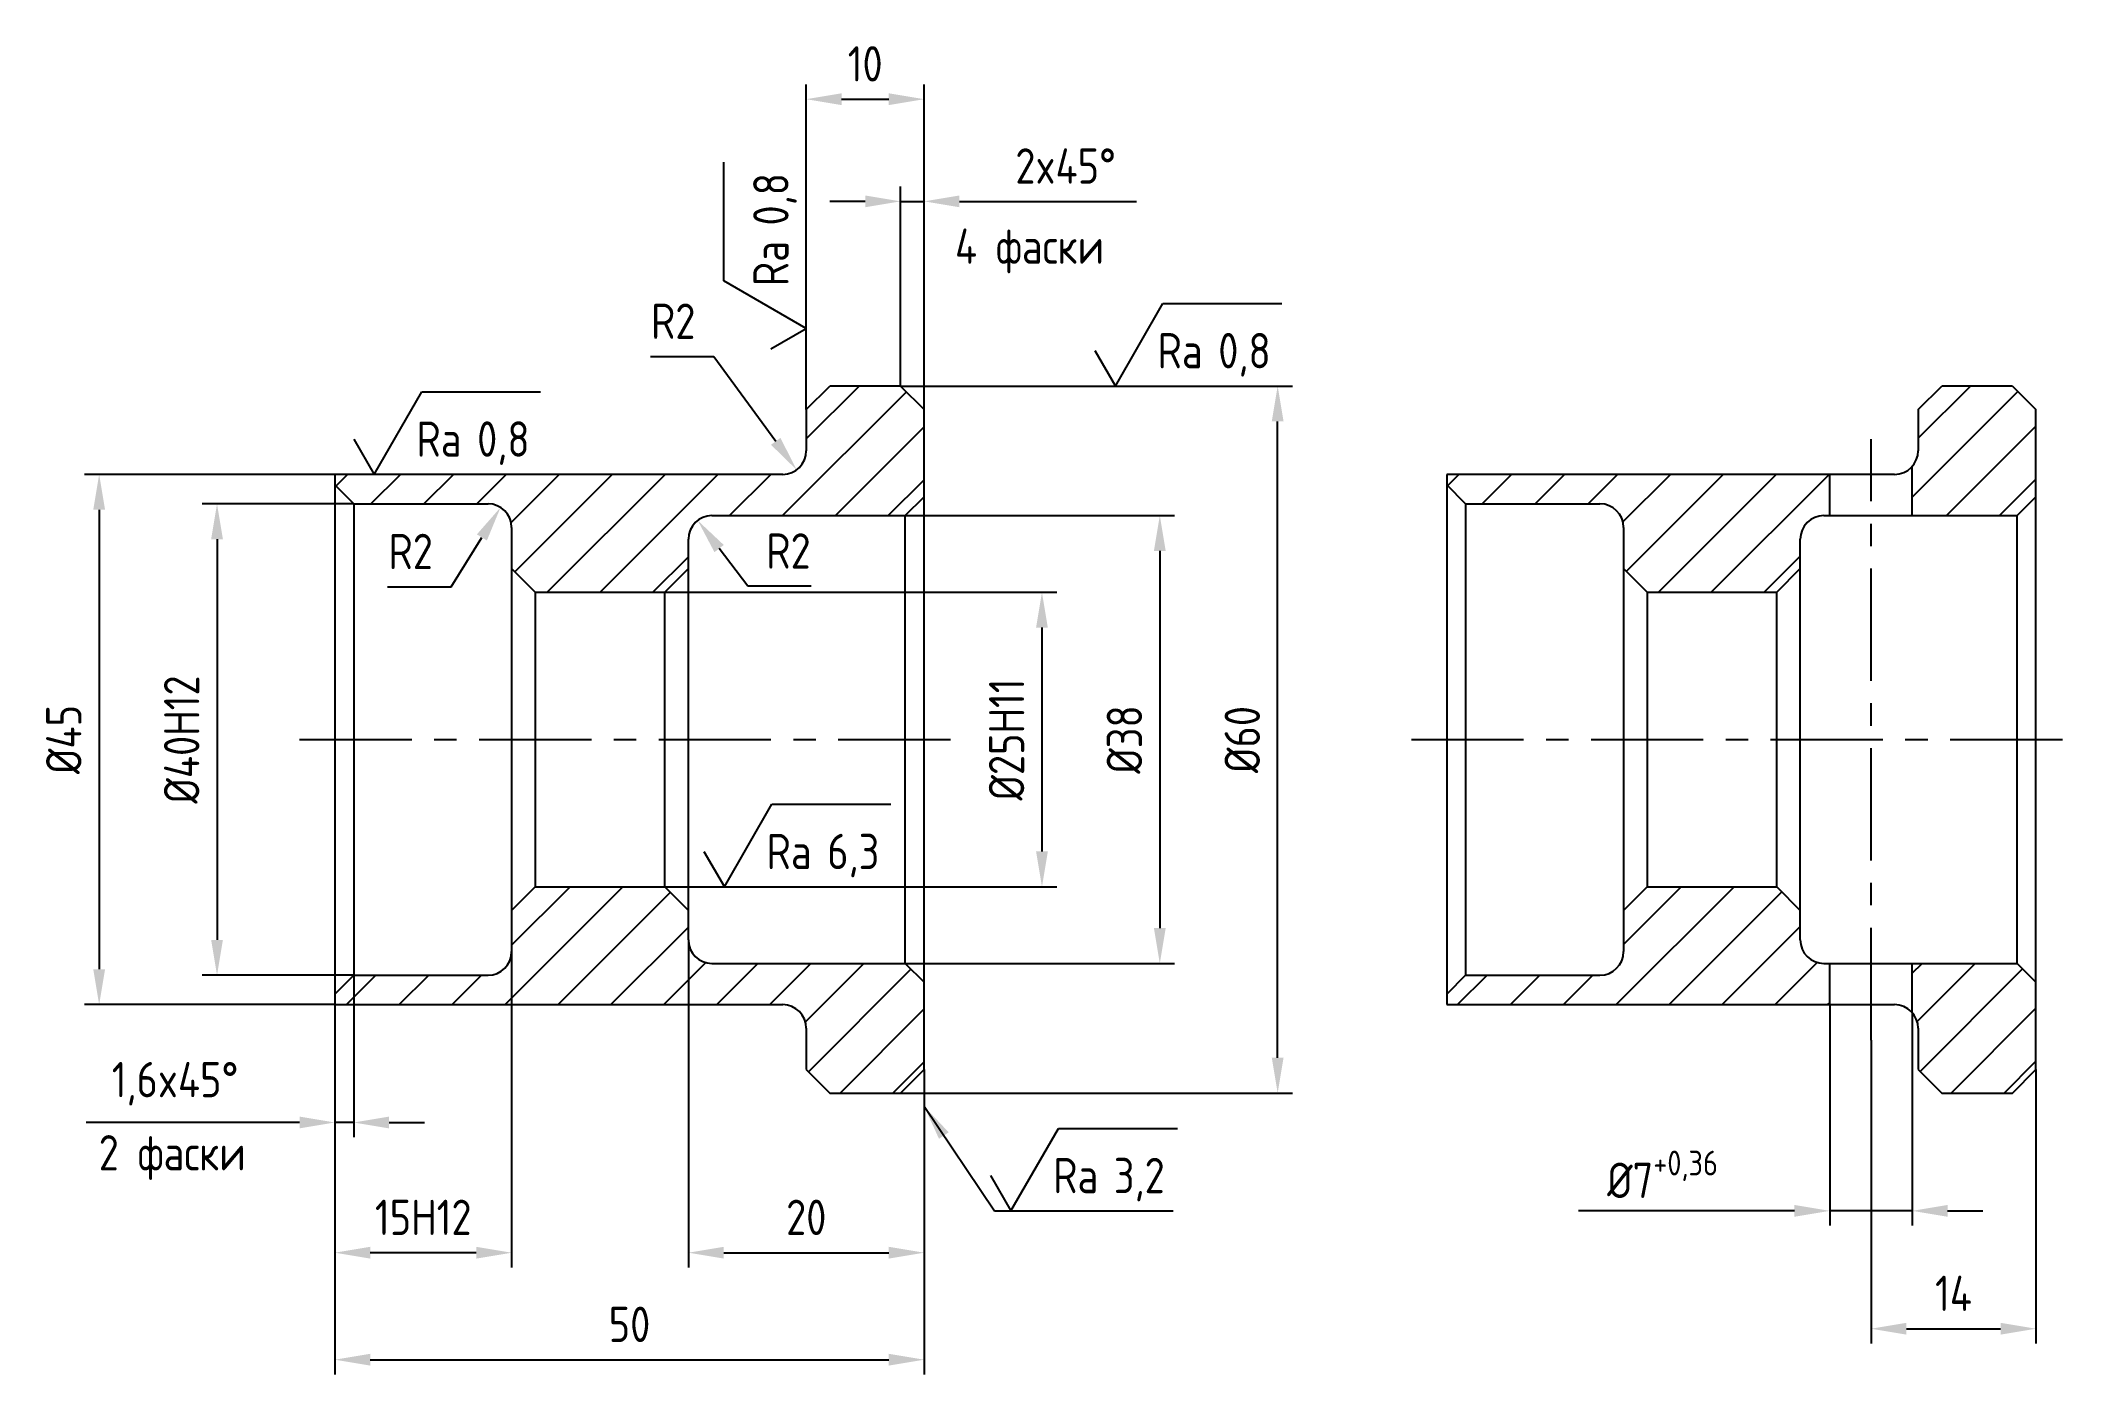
# Model space of a CAD drawing. Header units: millimetres. Extents: x 317 to 489, y 168 to 281.
import ezdxf

# ---------------------------------------------------------------- set-up
doc = ezdxf.new("R2010")
doc.units = ezdxf.units.MM
doc.header["$LTSCALE"] = 0.3
doc.linetypes.add('CENTER', pattern=[50.8, 31.75, -6.35, 6.35, -6.35])
for name, color, linetype in [('Bord', 1, 'Continuous'), ('Cen', 5, 'CENTER'), ('Text', 3, 'Continuous')]:
    doc.layers.add(name, color=color, linetype=linetype)
doc.layers.add('Cont', color=6, linetype='Continuous', lineweight=25)
doc.layers.add('Dim', color=7, linetype='Continuous', lineweight=25)
doc.styles.add('Style1', font='romans.shx', dxfattribs={"width": 0.8})
doc.dimstyles.new('LIN1', dxfattribs={"dimtxt": 3, "dimasz": 3, "dimexe": 1.25, "dimexo": 0, "dimgap": 1.5, "dimtad": 1, "dimtoh": 1, "dimdec": 1, "dimtxsty": 'Style1', "dimcen": 2.5, "dimclrt": 3, "dimadec": 0, "dimazin": 0, "dimtfac": 1, "dimtdec": 1, "dimtmove": 0, "dimatfit": 2, "dimfxl": 1, "dimarcsym": 0})

# ---------------------------------------------------------------- blocks, each defined once
blk = doc.blocks.new('*D5')
at = {"layer": 'Dim', "color": 0, "lineweight": -2, "transparency": 16777216}
for p, q in [((343.62, 201.81), (343.62, 188.06)), ((342.02, 199.31), (342.02, 188.06)), ((339.02, 189.31), (320.91, 189.31)), ((343.62, 189.31), (342.02, 189.31)), ((346.62, 189.31), (349.62, 189.31))]:
    blk.add_line(p, q, dxfattribs=at)
at = {"layer": 'Dim', "color": 0, "transparency": 16777216}
for points in [[(339.02, 189.81), (339.02, 188.81), (342.02, 189.31)], [(346.62, 189.81), (346.62, 188.81), (343.62, 189.31)]]:
    blk.add_solid(points, dxfattribs=at)
at = {"layer": 'Dim', "color": 3, "transparency": 16777216, "insert": (328.46, 192.6), "char_height": 3, "attachment_point": 5, "style": 'Style1'}
blk.add_mtext('1,6x45°', dxfattribs=at)
blk = doc.blocks.new('*D6')
at = {"layer": 'Dim', "color": 0, "lineweight": -2, "transparency": 16777216}
for p, q in [((357.02, 203.81), (357.02, 177.01)), ((342.02, 189.31), (342.02, 177.01)), ((354.02, 178.26), (345.02, 178.26))]:
    blk.add_line(p, q, dxfattribs=at)
at = {"layer": 'Dim', "color": 0, "transparency": 16777216}
for points in [[(345.02, 178.76), (345.02, 177.76), (342.02, 178.26)], [(354.02, 178.76), (354.02, 177.76), (357.02, 178.26)]]:
    blk.add_solid(points, dxfattribs=at)
at = {"layer": 'Dim', "color": 3, "transparency": 16777216, "insert": (349.52, 181.26), "char_height": 3, "attachment_point": 5, "style": 'Style1'}
blk.add_mtext('15H12', dxfattribs=at)
blk = doc.blocks.new('*D7')
at = {"layer": 'Dim', "color": 0, "lineweight": -2, "transparency": 16777216}
for p, q in [((372.02, 204.81), (372.02, 177.01)), ((392.02, 193.81), (392.02, 177.01)), ((375.02, 178.26), (389.02, 178.26))]:
    blk.add_line(p, q, dxfattribs=at)
at = {"layer": 'Dim', "color": 0, "transparency": 16777216}
for points in [[(375.02, 178.76), (375.02, 177.76), (372.02, 178.26)], [(389.02, 178.76), (389.02, 177.76), (392.02, 178.26)]]:
    blk.add_solid(points, dxfattribs=at)
at = {"layer": 'Dim', "color": 3, "transparency": 16777216, "insert": (382.02, 181.26), "char_height": 3, "attachment_point": 5, "style": 'Style1'}
blk.add_mtext('20', dxfattribs=at)
blk = doc.blocks.new('*D8')
at = {"layer": 'Dim', "color": 0, "lineweight": -2, "transparency": 16777216}
for p, q in [((370.02, 234.31), (403.27, 234.31)), ((402.02, 231.31), (402.02, 212.31)), ((370.02, 209.31), (403.27, 209.31))]:
    blk.add_line(p, q, dxfattribs=at)
at = {"layer": 'Dim', "color": 0, "transparency": 16777216}
for points in [[(401.52, 231.31), (402.52, 231.31), (402.02, 234.31)], [(401.52, 212.31), (402.52, 212.31), (402.02, 209.31)]]:
    blk.add_solid(points, dxfattribs=at)
at = {"layer": 'Dim', "color": 3, "transparency": 16777216, "insert": (399.02, 221.81), "char_height": 3, "attachment_point": 5, "rotation": 90, "style": 'Style1'}
blk.add_mtext('%%c25H11', dxfattribs=at)
blk = doc.blocks.new('*D9')
at = {"layer": 'Dim', "color": 0, "lineweight": -2, "transparency": 16777216}
for p, q in [((390.42, 240.81), (413.27, 240.81)), ((412.02, 237.81), (412.02, 205.81)), ((390.42, 202.81), (413.27, 202.81))]:
    blk.add_line(p, q, dxfattribs=at)
at = {"layer": 'Dim', "color": 0, "transparency": 16777216}
for points in [[(411.52, 237.81), (412.52, 237.81), (412.02, 240.81)], [(411.52, 205.81), (412.52, 205.81), (412.02, 202.81)]]:
    blk.add_solid(points, dxfattribs=at)
at = {"layer": 'Dim', "color": 3, "transparency": 16777216, "insert": (409.02, 221.81), "char_height": 3, "attachment_point": 5, "rotation": 90, "style": 'Style1'}
blk.add_mtext('%%c38', dxfattribs=at)
blk = doc.blocks.new('*D10')
at = {"layer": 'Dim', "color": 0, "lineweight": -2, "transparency": 16777216}
for p, q in [((390.02, 251.81), (423.27, 251.81)), ((422.02, 194.81), (422.02, 248.81)), ((390.02, 191.81), (423.27, 191.81))]:
    blk.add_line(p, q, dxfattribs=at)
at = {"layer": 'Dim', "color": 0, "transparency": 16777216}
for points in [[(421.52, 248.81), (422.52, 248.81), (422.02, 251.81)], [(421.52, 194.81), (422.52, 194.81), (422.02, 191.81)]]:
    blk.add_solid(points, dxfattribs=at)
at = {"layer": 'Dim', "color": 3, "transparency": 16777216, "insert": (419.02, 221.81), "char_height": 3, "attachment_point": 5, "rotation": 90, "style": 'Style1'}
blk.add_mtext('%%c60', dxfattribs=at)
blk = doc.blocks.new('*D11')
at = {"layer": 'Dim', "color": 0, "lineweight": -2, "transparency": 16777216}
for p, q in [((387.02, 267.48), (384.02, 267.48)), ((390.02, 251.81), (390.02, 268.73)), ((390.02, 267.48), (392.02, 267.48)), ((392.02, 249.81), (392.02, 268.73)), ((395.02, 267.48), (410.05, 267.48))]:
    blk.add_line(p, q, dxfattribs=at)
at = {"layer": 'Dim', "color": 0, "transparency": 16777216}
for points in [[(387.02, 267.98), (387.02, 266.98), (390.02, 267.48)], [(395.02, 267.98), (395.02, 266.98), (392.02, 267.48)]]:
    blk.add_solid(points, dxfattribs=at)
at = {"layer": 'Dim', "color": 3, "transparency": 16777216, "insert": (404.03, 270.48), "char_height": 3, "attachment_point": 5, "style": 'Style1'}
blk.add_mtext('2x45°', dxfattribs=at)
blk = doc.blocks.new('*D12')
at = {"layer": 'Dim', "color": 0, "lineweight": -2, "transparency": 16777216}
for p, q in [((382.02, 249.81), (382.02, 277.4)), ((385.02, 276.15), (389.02, 276.15)), ((392.02, 261.81), (392.02, 277.4))]:
    blk.add_line(p, q, dxfattribs=at)
at = {"layer": 'Dim', "color": 0, "transparency": 16777216}
for points in [[(385.02, 276.65), (385.02, 275.65), (382.02, 276.15)], [(389.02, 276.65), (389.02, 275.65), (392.02, 276.15)]]:
    blk.add_solid(points, dxfattribs=at)
at = {"layer": 'Dim', "color": 3, "transparency": 16777216, "insert": (387.02, 279.15), "char_height": 3, "attachment_point": 5, "style": 'Style1'}
blk.add_mtext('10', dxfattribs=at)
blk = doc.blocks.new('*D13')
at = {"layer": 'Dim', "color": 0, "lineweight": -2, "transparency": 16777216}
for p, q in [((343.62, 241.81), (330.77, 241.81)), ((332.02, 238.81), (332.02, 204.81)), ((343.62, 201.81), (330.77, 201.81))]:
    blk.add_line(p, q, dxfattribs=at)
at = {"layer": 'Dim', "color": 0, "transparency": 16777216}
for points in [[(331.52, 238.81), (332.52, 238.81), (332.02, 241.81)], [(331.52, 204.81), (332.52, 204.81), (332.02, 201.81)]]:
    blk.add_solid(points, dxfattribs=at)
at = {"layer": 'Dim', "color": 3, "transparency": 16777216, "insert": (329.02, 221.81), "char_height": 3, "attachment_point": 5, "rotation": 90, "style": 'Style1'}
blk.add_mtext('%%c40H12', dxfattribs=at)
blk = doc.blocks.new('*D14')
at = {"layer": 'Dim', "color": 0, "lineweight": -2, "transparency": 16777216}
for p, q in [((368.79, 254.31), (374.18, 254.31)), ((374.18, 254.31), (379.43, 247.12))]:
    blk.add_line(p, q, dxfattribs=at)
at = {"layer": 'Dim', "color": 0, "transparency": 16777216}
blk.add_solid([(379.83, 247.41), (379.03, 246.82), (381.2, 244.7)], dxfattribs=at)
at = {"layer": 'Dim', "color": 3, "transparency": 16777216, "insert": (370.73, 257.31), "char_height": 3, "attachment_point": 5, "style": 'Style1'}
blk.add_mtext('R2', dxfattribs=at)
blk = doc.blocks.new('sherISO_03')
at = {"layer": 'Text'}
blk.add_line((4.04, 7), (14.12, 7), dxfattribs=at)
blk.add_lwpolyline([(-1.73, 3), (0, 0), (4.04, 7)], dxfattribs=at)
at = {"layer": 'Text', "style": 'Style1', "width": 0.8}
blk.add_text('Ra', height=3, dxfattribs=at).set_placement((3.58, 1.5))
blk.add_attdef('6,3', (8.73, 1.5), '', height=3, dxfattribs=at)
blk = doc.blocks.new('*D15')
at = {"layer": 'Dim', "color": 0, "lineweight": -2, "transparency": 16777216}
for p, q in [((342.02, 178.26), (342.02, 167.93)), ((392.02, 178.26), (392.02, 167.93)), ((345.02, 169.18), (389.02, 169.18))]:
    blk.add_line(p, q, dxfattribs=at)
at = {"layer": 'Dim', "color": 0, "transparency": 16777216}
for points in [[(345.02, 169.68), (345.02, 168.68), (342.02, 169.18)], [(389.02, 169.68), (389.02, 168.68), (392.02, 169.18)]]:
    blk.add_solid(points, dxfattribs=at)
at = {"layer": 'Dim', "color": 3, "transparency": 16777216, "insert": (367.02, 172.18), "char_height": 3, "attachment_point": 5, "style": 'Style1'}
blk.add_mtext('50', dxfattribs=at)
blk = doc.blocks.new('*D16')
at = {"layer": 'Dim', "color": 0, "lineweight": -2, "transparency": 16777216}
for p, q in [((351.89, 234.77), (354.49, 238.96)), ((346.5, 234.77), (351.89, 234.77))]:
    blk.add_line(p, q, dxfattribs=at)
at = {"layer": 'Dim', "color": 0, "transparency": 16777216}
blk.add_solid([(354.07, 239.22), (354.92, 238.7), (356.08, 241.51)], dxfattribs=at)
at = {"layer": 'Dim', "color": 3, "transparency": 16777216, "insert": (348.45, 237.77), "char_height": 3, "attachment_point": 5, "style": 'Style1'}
blk.add_mtext('R2', dxfattribs=at)
blk = doc.blocks.new('*D17')
at = {"layer": 'Dim', "color": 0, "lineweight": -2, "transparency": 16777216}
for p, q in [((377.06, 234.81), (374.63, 238.01)), ((382.45, 234.81), (377.06, 234.81))]:
    blk.add_line(p, q, dxfattribs=at)
at = {"layer": 'Dim', "color": 0, "transparency": 16777216}
blk.add_solid([(375.02, 238.32), (374.23, 237.71), (372.81, 240.4)], dxfattribs=at)
at = {"layer": 'Dim', "color": 3, "transparency": 16777216, "insert": (380.51, 237.81), "char_height": 3, "attachment_point": 5, "style": 'Style1'}
blk.add_mtext('R2', dxfattribs=at)
blk = doc.blocks.new('sherISO_04')
at = {"layer": 'Text'}
blk.add_line((4.04, 7), (14.12, 7), dxfattribs=at)
blk.add_lwpolyline([(-1.73, 3), (0, 0), (4.04, 7)], dxfattribs=at)
at = {"layer": 'Text', "style": 'Style1', "width": 0.8}
blk.add_text('Ra', height=3, dxfattribs=at).set_placement((3.58, 1.5))
blk.add_attdef('3,2', (8.73, 1.5), '', height=3, dxfattribs=at)
blk = doc.blocks.new('*D18')
at = {"layer": 'Dim', "color": 0, "lineweight": -2, "transparency": 16777216}
for p, q in [((342.02, 244.31), (320.77, 244.31)), ((322.02, 241.31), (322.02, 202.31)), ((342.02, 199.31), (320.77, 199.31))]:
    blk.add_line(p, q, dxfattribs=at)
at = {"layer": 'Dim', "color": 0, "transparency": 16777216}
for points in [[(321.52, 241.31), (322.52, 241.31), (322.02, 244.31)], [(321.52, 202.31), (322.52, 202.31), (322.02, 199.31)]]:
    blk.add_solid(points, dxfattribs=at)
at = {"layer": 'Dim', "color": 3, "transparency": 16777216, "insert": (319.02, 221.81), "char_height": 3, "attachment_point": 5, "rotation": 90, "style": 'Style1'}
blk.add_mtext('%%c45', dxfattribs=at)
blk = doc.blocks.new('*D19')
at = {"layer": 'Dim', "color": 0, "lineweight": -2, "transparency": 16777216}
for p, q in [((468.87, 199.31), (468.87, 180.56)), ((475.87, 198.63), (475.87, 180.56)), ((465.87, 181.81), (447.56, 181.81)), ((475.87, 181.81), (468.87, 181.81)), ((478.87, 181.81), (481.87, 181.81))]:
    blk.add_line(p, q, dxfattribs=at)
at = {"layer": 'Dim', "color": 0, "transparency": 16777216}
for points in [[(465.87, 182.31), (465.87, 181.31), (468.87, 181.81)], [(478.87, 182.31), (478.87, 181.31), (475.87, 181.81)]]:
    blk.add_solid(points, dxfattribs=at)
at = {"layer": 'Dim', "color": 3, "transparency": 16777216, "insert": (454.68, 184.91), "char_height": 3, "attachment_point": 5, "style": 'Style1'}
blk.add_mtext('\\A1;%%c7{\\H0.7x;\\S+0,36^ ;}', dxfattribs=at)
blk = doc.blocks.new('*D20')
at = {"layer": 'Dim', "color": 0, "lineweight": -2, "transparency": 16777216}
for p, q in [((472.37, 196.31), (472.37, 170.56)), ((486.37, 193.81), (486.37, 170.56)), ((475.37, 171.81), (483.37, 171.81))]:
    blk.add_line(p, q, dxfattribs=at)
at = {"layer": 'Dim', "color": 0, "transparency": 16777216}
for points in [[(475.37, 172.31), (475.37, 171.31), (472.37, 171.81)], [(483.37, 172.31), (483.37, 171.31), (486.37, 171.81)]]:
    blk.add_solid(points, dxfattribs=at)
at = {"layer": 'Dim', "color": 3, "transparency": 16777216, "insert": (479.37, 174.81), "char_height": 3, "attachment_point": 5, "style": 'Style1'}
blk.add_mtext('14', dxfattribs=at)

msp = doc.modelspace()

# ---------------------------------------------------------------- hatches: boundary and pattern name
at = {"layer": 'Bord'}
h = msp.add_hatch(dxfattribs=at)
h.set_pattern_fill('ANSI31', color=256, style=0)
h.paths.add_polyline_path([(342.02, 244.31), (342.02, 243.41), (343.62, 241.81), (355.02, 241.81, -0.414214), (357.02, 239.81), (357.02, 236.31), (359.02, 234.31), (370.02, 234.31), (372.02, 236.31), (372.02, 238.81, -0.414214), (374.02, 240.81), (390.42, 240.81), (392.02, 242.41), (392.02, 249.81), (390.02, 251.81), (384.02, 251.81), (382.02, 249.81), (382.02, 246.31, -0.414214), (380.02, 244.31)])
h.paths.add_polyline_path([(380.02, 199.31, -0.414214), (382.02, 197.31), (382.02, 193.81), (384.02, 191.81), (390.02, 191.81), (392.02, 193.81), (392.02, 201.21), (390.42, 202.81), (374.02, 202.81, -0.414214), (372.02, 204.81), (372.02, 207.31), (370.02, 209.31), (359.02, 209.31), (357.02, 207.31), (357.02, 203.81), (357.02, 199.31)])
h.paths.add_polyline_path([(357.02, 199.31), (357.02, 203.81, -0.414214), (355.02, 201.81), (343.62, 201.81), (342.02, 200.21), (342.02, 199.31)])
h = msp.add_hatch(dxfattribs=at)
h.set_pattern_fill('ANSI31', color=256, style=0)
h.paths.add_polyline_path([(468.87, 244.31), (436.37, 244.31), (436.37, 243.41), (437.97, 241.81), (449.37, 241.81, -0.414214), (451.37, 239.81), (451.37, 236.31), (453.37, 234.31), (464.37, 234.31), (466.37, 236.31), (466.37, 238.81, -0.414214), (468.37, 240.81), (468.87, 240.81)])
h.paths.add_polyline_path([(486.37, 249.81), (484.37, 251.81), (478.37, 251.81), (476.37, 249.81), (476.37, 246.31, -0.182676), (475.87, 244.99), (475.87, 240.81), (484.77, 240.81), (486.37, 242.41)])
h.paths.add_polyline_path([(486.37, 201.21), (484.77, 202.81), (475.87, 202.81), (475.87, 198.63, -0.182676), (476.37, 197.31), (476.37, 193.81), (478.37, 191.81), (484.37, 191.81), (486.37, 193.81)])
h.paths.add_polyline_path([(466.37, 204.81), (466.37, 207.31), (464.37, 209.31), (453.37, 209.31), (451.37, 207.31), (451.37, 203.81, -0.414214), (449.37, 201.81), (437.97, 201.81), (436.37, 200.21), (436.37, 199.31), (468.87, 199.31), (468.87, 202.81), (468.37, 202.81, -0.414214)])

# ---------------------------------------------------------------- linework, layer by layer
at = {"layer": 'Cen'}
for p, q in [((472.37, 196.31), (472.37, 247.31)), ((339.02, 221.81), (395.02, 221.81)), ((433.37, 221.81), (489.37, 221.81))]:
    msp.add_line(p, q, dxfattribs=at)
at = {"layer": 'Cont'}
for p, q in [((382.02, 249.81), (384.02, 251.81)), ((390.02, 251.81), (384.02, 251.81)), ((390.02, 251.81), (392.02, 249.81)), ((476.37, 249.81), (478.37, 251.81)), ((484.37, 251.81), (478.37, 251.81)), ((484.37, 251.81), (486.37, 249.81)), ((382.02, 249.81), (382.02, 246.31)), ((392.02, 193.81), (392.02, 249.81)), ((476.37, 249.81), (476.37, 246.31)), ((486.37, 193.81), (486.37, 249.81)), ((475.87, 240.81), (475.87, 244.99)), ((380.02, 244.31), (342.02, 244.31)), ((342.02, 244.31), (342.02, 199.31)), ((343.62, 241.81), (342.02, 243.41)), ((436.37, 244.31), (436.37, 199.31)), ((474.37, 244.31), (436.37, 244.31)), ((437.97, 241.81), (436.37, 243.41)), ((468.87, 240.81), (468.87, 244.31)), ((343.62, 241.81), (355.02, 241.81)), ((343.62, 241.81), (343.62, 201.81)), ((390.42, 240.81), (392.02, 242.41)), ((437.97, 241.81), (437.97, 201.81)), ((437.97, 241.81), (449.37, 241.81)), ((484.77, 240.81), (486.37, 242.41)), ((357.02, 239.81), (357.02, 203.81)), ((374.02, 240.81), (390.42, 240.81)), ((390.42, 202.81), (390.42, 240.81)), ((451.37, 239.81), (451.37, 203.81)), ((468.37, 240.81), (484.77, 240.81)), ((484.77, 202.81), (484.77, 240.81)), ((372.02, 204.81), (372.02, 238.81)), ((466.37, 204.81), (466.37, 238.81)), ((359.02, 234.31), (357.02, 236.31)), ((370.02, 234.31), (372.02, 236.31)), ((453.37, 234.31), (451.37, 236.31)), ((464.37, 234.31), (466.37, 236.31)), ((359.02, 234.31), (370.02, 234.31)), ((359.02, 234.31), (359.02, 209.31)), ((370.02, 209.31), (370.02, 234.31)), ((453.37, 234.31), (453.37, 209.31)), ((453.37, 234.31), (464.37, 234.31)), ((464.37, 209.31), (464.37, 234.31)), ((359.02, 209.31), (357.02, 207.31)), ((359.02, 209.31), (370.02, 209.31)), ((370.02, 209.31), (372.02, 207.31)), ((453.37, 209.31), (451.37, 207.31)), ((453.37, 209.31), (464.37, 209.31)), ((464.37, 209.31), (466.37, 207.31)), ((343.62, 201.81), (342.02, 200.21)), ((343.62, 201.81), (355.02, 201.81)), ((374.02, 202.81), (390.42, 202.81)), ((390.42, 202.81), (392.02, 201.21)), ((437.97, 201.81), (436.37, 200.21)), ((437.97, 201.81), (449.37, 201.81)), ((468.37, 202.81), (484.77, 202.81)), ((468.87, 199.31), (468.87, 202.81)), ((475.87, 198.63), (475.87, 202.81)), ((484.77, 202.81), (486.37, 201.21)), ((342.02, 199.31), (380.02, 199.31)), ((436.37, 199.31), (474.37, 199.31)), ((382.02, 197.31), (382.02, 193.81)), ((476.37, 197.31), (476.37, 193.81)), ((382.02, 193.81), (384.02, 191.81)), ((390.02, 191.81), (392.02, 193.81)), ((476.37, 193.81), (478.37, 191.81)), ((484.37, 191.81), (486.37, 193.81)), ((384.02, 191.81), (390.02, 191.81)), ((478.37, 191.81), (484.37, 191.81))]:
    msp.add_line(p, q, dxfattribs=at)
for centre, start, end in [((380.02, 246.31), 270, 0), ((474.37, 246.31), 270, 0), ((355.02, 239.81), 0, 90), ((449.37, 239.81), 0, 90), ((374.02, 238.81), 90, 180), ((468.37, 238.81), 90, 180), ((355.02, 203.81), 270, 0), ((374.02, 204.81), 180, 270), ((449.37, 203.81), 270, 0), ((468.37, 204.81), 180, 270), ((380.02, 197.31), 0, 90), ((474.37, 197.31), 0, 90)]:
    msp.add_arc(centre, 2, start, end, dxfattribs=at)
at = {"layer": 'Dim'}
msp.add_line((357.02, 203.81), (357.02, 195.85), dxfattribs=at)

# ---------------------------------------------------------------- block references
at = {"layer": 'Dim', "rotation": 90}
msp.add_blockref('sherISO_04', (382.02, 256.7), dxfattribs=at).add_auto_attribs({'3,2': '0,8'})
at = {"layer": 'Dim'}
for name, p, values in [('sherISO_04', (408.25, 251.81), {'3,2': '0,8'}), ('sherISO_04', (345.36, 244.31), {'3,2': '0,8'}), ('sherISO_03', (375.07, 209.31), {'6,3': '6,3'}), ('sherISO_04', (399.39, 181.81), {'3,2': '3,2'})]:
    msp.add_blockref(name, p, dxfattribs=at).add_auto_attribs(values)

# ---------------------------------------------------------------- texts
at = {"layer": 'Text', "style": 'Style1', "width": 0.8}
for s, p in [('4 фаски', (394.64, 262.18)), ('2 фаски', (321.98, 185.24))]:
    msp.add_text(s, height=3, dxfattribs=at).set_placement(p)

# ---------------------------------------------------------------- dimensions: what is measured, and where the dimension line sits
at = {"layer": 'Dim'}
for base, p1, p2, picture, middle in [((392.02, 276.15), (382.02, 249.81), (392.02, 261.81), '*D12', (387.02, 279.15)), ((392.02, 178.26), (372.02, 204.81), (392.02, 193.81), '*D7', (382.02, 181.26)), ((486.37, 171.81), (472.37, 196.31), (486.37, 193.81), '*D20', (479.37, 174.81))]:
    dim = msp.add_linear_dim(base=base, p1=p1, p2=p2, dimstyle='LIN1', dxfattribs=at)
    dim.commit()
    dim.dimension.update_dxf_attribs({"geometry": picture, "text_midpoint": middle})
dim = msp.add_linear_dim(base=(392.02, 267.48), p1=(390.02, 251.81), p2=(392.02, 249.81), text='<>x45°', dimstyle='LIN1', dxfattribs=at)
dim.commit()
dim.dimension.update_dxf_attribs({"geometry": '*D11', "text_midpoint": (404.03, 270.48)})
for center, mpoint, picture, middle in [((380.02, 246.31), (381.2, 244.7), '*D14', (374.18, 254.31)), ((355.02, 239.81), (356.08, 241.51), '*D16', (351.89, 234.77)), ((374.02, 238.81), (372.81, 240.4), '*D17', (377.06, 234.81))]:
    dim = msp.add_radius_dim(center=center, mpoint=mpoint, dimstyle='LIN1', override={"dimtmove": 1}, dxfattribs=at)
    dim.commit()
    dim.dimension.update_dxf_attribs({"geometry": picture, "text_midpoint": middle, "dimtype": 164})
for base, p1, p2, text, picture, middle in [((422.02, 251.81), (390.02, 191.81), (390.02, 251.81), '%%c<>', '*D10', (419.02, 221.81)), ((322.02, 199.31), (342.02, 244.31), (342.02, 199.31), '%%c<>', '*D18', (319.02, 221.81)), ((332.02, 201.81), (343.62, 241.81), (343.62, 201.81), '%%c<>H12', '*D13', (329.02, 221.81)), ((412.02, 202.81), (390.42, 240.81), (390.42, 202.81), '%%c<>', '*D9', (409.02, 221.81)), ((402.02, 209.31), (370.02, 234.31), (370.02, 209.31), '%%c<>H11', '*D8', (399.02, 221.81))]:
    dim = msp.add_linear_dim(base=base, p1=p1, p2=p2, angle=90, text=text, dimstyle='LIN1', dxfattribs=at)
    dim.commit()
    dim.dimension.update_dxf_attribs({"geometry": picture, "text_midpoint": middle})
for base, p1, p2, text, picture, middle in [((342.02, 178.26), (357.02, 203.81), (342.02, 189.31), '<>H12', '*D6', (349.52, 178.26)), ((343.62, 189.31), (342.02, 199.31), (343.62, 201.81), '<>x45°', '*D5', (328.46, 189.31)), ((468.87, 181.81), (475.87, 198.63), (468.87, 199.31), '\\A1;%%c<>{\\H0.7x;\\S+0,36^ ;}', '*D19', (454.68, 181.81))]:
    dim = msp.add_linear_dim(base=base, p1=p1, p2=p2, text=text, dimstyle='LIN1', dxfattribs=at)
    dim.commit()
    dim.dimension.update_dxf_attribs({"geometry": picture, "text_midpoint": middle, "dimtype": 160})
dim = msp.add_linear_dim(base=(392.02, 169.18), p1=(342.02, 178.26), p2=(392.02, 178.26), dimstyle='LIN1', dxfattribs=at)
dim.commit()
dim.dimension.update_dxf_attribs({"geometry": '*D15', "text_midpoint": (367.02, 169.18), "dimtype": 160})

# ---------------------------------------------------------------- leaders
msp.add_leader([(392.02, 190.69), (397.99, 181.81), (413.15, 181.81)], dimstyle='LIN1', override={"dimgap": 1.5, "dimtad": 0}, dxfattribs=at)

doc.saveas('drawing.dxf')
